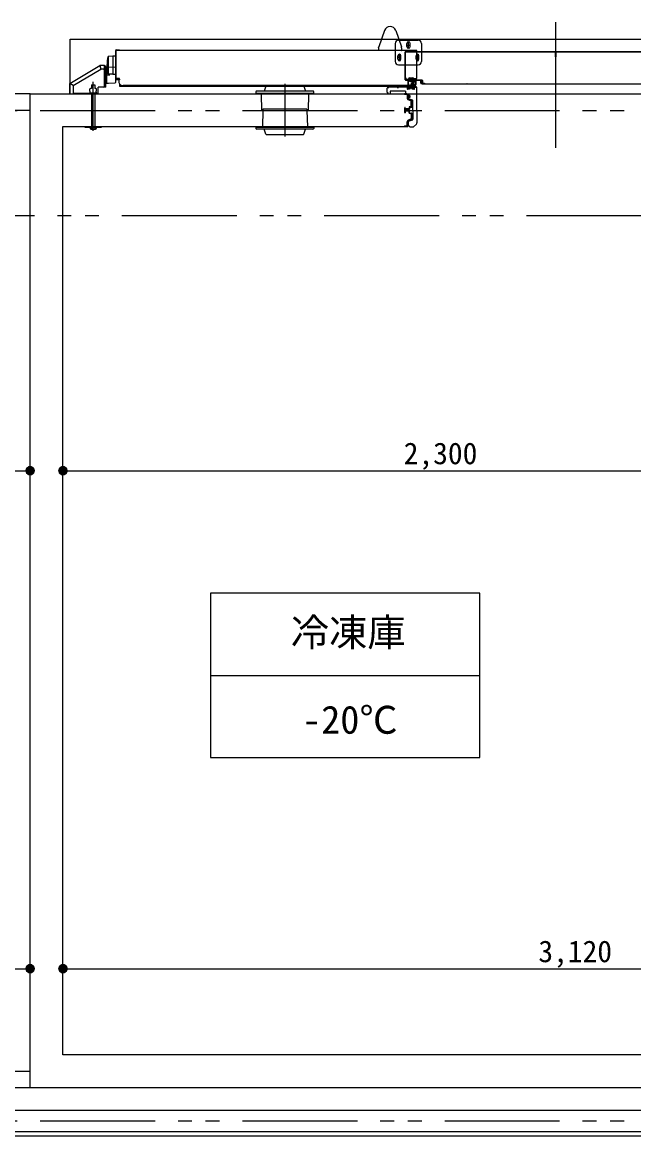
# Model space of a CAD drawing. Units: millimetres at full size. Extents: x -22551 to 92397, y -19340 to 14894.
# Drawn here: x -8686 to -6824, y -4031 to -642 of the extents above; entities that cross this region are included whole.
import ezdxf
from ezdxf.enums import TextEntityAlignment as Align

# ---------------------------------------------------------------- set-up
doc = ezdxf.new("R2010")
doc.units = ezdxf.units.MM
doc.header["$LTSCALE"] = 70
doc.linetypes.add('DOUBLE_CHAIN1', pattern=[8.8, 5, -1, 0.6, -0.6, 0.6, -1])
doc.layers.add('2-0_通芯', color=7, linetype='Continuous', lineweight=15)
doc.styles.add('ＭＳ ゴシック', font='')
doc.styles.get('ＭＳ ゴシック').set_extended_font_data('MS Gothic')

# ---------------------------------------------------------------- blocks, each defined once
blk = doc.blocks.new('グループ部品-125')
at = {"layer": '2-0_通芯'}
for p, q in [((-7062.39, -642.43), (-7062.39, -1024.28)), ((-7583.38, -667.22), (-7600.89, -717.68)), ((-7548.9, -667.22), (-7531.39, -717.68)), ((-8540.39, -693.8), (-6464.39, -693.8)), ((-8540.39, -859.7), (-8540.39, -693.8)), ((-7550.39, -706.7), (-7550.39, -761.7)), ((-7540.39, -696.7), (-7480.39, -696.7)), ((-7515.64, -716.45), (-7515.64, -706.95)), ((-7510.39, -721.7), (-7510.39, -701.7)), ((-7505.14, -716.45), (-7505.14, -706.95)), ((-7470.39, -706.7), (-7470.39, -761.7)), ((-8410.89, -745.2), (-8410.89, -801.2)), ((-8399.89, -745.2), (-8410.89, -745.2)), ((-8401.89, -824.65), (-8401.89, -728.2)), ((-8399.89, -726.2), (-8389.89, -726.2)), ((-7484.89, -728.2), (-8399.89, -728.2)), ((-8399.89, -813.2), (-8399.89, -728.2)), ((-8389.89, -728.2), (-8389.89, -726.2)), ((-7601.14, -719.73), (-7601.14, -727.2)), ((-7542.39, -755.2), (-7542.39, -744.2)), ((-7537.89, -759.7), (-7537.89, -739.7)), ((-7533.39, -755.2), (-7533.39, -744.2)), ((-7531.14, -719.73), (-7531.14, -727.2)), ((-7531.14, -719.76), (-7531.14, -721.2)), ((-6604.89, -732.7), (-7519.89, -732.7)), ((-7519.89, -817.7), (-7519.89, -732.7)), ((-7062.79, -733.1), (-7519.49, -733.1)), ((-7519.49, -817.3), (-7519.49, -733.1)), ((-7515.64, -711.7), (-7505.14, -711.7)), ((-7487.39, -755.2), (-7487.39, -744.2)), ((-7484.89, -813.2), (-7484.89, -728.2)), ((-7482.89, -759.7), (-7482.89, -739.7)), ((-7478.39, -755.2), (-7478.39, -744.2)), ((-7062.79, -747.7), (-7062.79, -733.1)), ((-7061.99, -733.1), (-7061.99, -747.7)), ((-6605.29, -733.1), (-7061.99, -733.1)), ((-8541.39, -828.41), (-8449.65, -774.2)), ((-8449.65, -774.2), (-8446.79, -784.7)), ((-8434.89, -774.7), (-8435.89, -774.7)), ((-8432.12, -777.7), (-8435.89, -777.7)), ((-8434.89, -839.7), (-8434.89, -777.7)), ((-8431.89, -777.7), (-8423.89, -777.7)), ((-8431.89, -839.7), (-8431.89, -777.7)), ((-8428.89, -827.7), (-8428.89, -777.7)), ((-8410.89, -745.7), (-8424.68, -746.2)), ((-8424.68, -746.2), (-8424.68, -800.2)), ((-8423.89, -777.7), (-8403.78, -778.75)), ((-7533.39, -749.7), (-7542.39, -749.7)), ((-7540.39, -771.7), (-7480.39, -771.7)), ((-7487.39, -749.7), (-7478.39, -749.7)), ((-7061.99, -747.7), (-7062.79, -747.7)), ((-8530.89, -834.41), (-8446.79, -784.7)), ((-8438.89, -784.7), (-8446.79, -784.7)), ((-8437.81, -802.7), (-8419.45, -802.7)), ((-8410.89, -800.7), (-8424.68, -800.2)), ((-8399.89, -801.2), (-8410.89, -801.2)), ((-7519.49, -811.7), (-7518.49, -811.7)), ((-7518.49, -811.7), (-7518.49, -814.7)), ((-7507.09, -811.2), (-7496.89, -811.2)), ((-8541.39, -859.7), (-8541.39, -828.41)), ((-8530.89, -834.41), (-8541.39, -828.41)), ((-8530.89, -834.41), (-8530.89, -859.7)), ((-8475.39, -844.2), (-8478.64, -844.2)), ((-8475.39, -832.7), (-8475.39, -844.2)), ((-8475.39, -832.7), (-8465.39, -832.7)), ((-8470.39, -972.95), (-8470.39, -823.5)), ((-8465.39, -832.7), (-8465.39, -844.2)), ((-8462.14, -844.2), (-8465.39, -844.2)), ((-8454.89, -859.7), (-8454.89, -839.7)), ((-8431.89, -839.7), (-8454.89, -839.7)), ((-8390.03, -813.2), (-8399.89, -813.2)), ((-8389.89, -815.2), (-8399.89, -815.2)), ((-8389.89, -817.2), (-8399.89, -817.2)), ((-8398.99, -814.2), (-8390.74, -814.2)), ((-8392.49, -821.3), (-8392.49, -822.2)), ((-8390.31, -829.4), (-8390.06, -833.4)), ((-8390.06, -833.4), (-8390.06, -836.95)), ((-8389.89, -815.2), (-8389.89, -817.2)), ((-8389.81, -837.2), (-7494.97, -837.2)), ((-8389.56, -833.4), (-8389.39, -830.63)), ((-8389.56, -836.95), (-8389.56, -833.4)), ((-7505.29, -835.2), (-8379.49, -835.2)), ((-7944.26, -836.85), (-7949.67, -851.7)), ((-7831.42, -835.2), (-7941.91, -835.2)), ((-7886.67, -829.38), (-7886.67, -990.02)), ((-7829.07, -836.85), (-7823.67, -851.7)), ((-7574.89, -855.7), (-7574.89, -842.7)), ((-7572.89, -840.7), (-7570.59, -840.7)), ((-7570.39, -840.5), (-7570.39, -839.9)), ((-7544.59, -839.7), (-7570.19, -839.7)), ((-7544.39, -839.9), (-7544.39, -840.5)), ((-7544.19, -840.7), (-7540.59, -840.7)), ((-7540.39, -840.5), (-7540.39, -839.9)), ((-7513.74, -839.7), (-7540.19, -839.7)), ((-7510.03, -817.7), (-7519.89, -817.7)), ((-7510.37, -817.3), (-7519.49, -817.3)), ((-7518.99, -818.7), (-7510.74, -818.7)), ((-7507.29, -819.7), (-7518.99, -819.7)), ((-7510.74, -817.2), (-7517.99, -817.2)), ((-7517.89, -817.3), (-7517.89, -817.2)), ((-7517.49, -815.7), (-7511.09, -815.7)), ((-7513.94, -844.22), (-7513.94, -844.7)), ((-7513.39, -843.57), (-7513.39, -843.43)), ((-7513.2, -844.93), (-7513.39, -843.47)), ((-7513.18, -843.09), (-7513.3, -843.22)), ((-7513.24, -842.7), (-7513.24, -840.2)), ((-7513.09, -842.88), (-7513.09, -840.3)), ((-7508.09, -839.8), (-7512.59, -839.8)), ((-7512.49, -825.8), (-7512.49, -826.7)), ((-7512.44, -846.2), (-7511.69, -846.2)), ((-7512.21, -845.8), (-7512.09, -845.8)), ((-7512.09, -841.7), (-7509.04, -841.7)), ((-7512.09, -845.79), (-7512.09, -841.7)), ((-7511.89, -817.7), (-7511.89, -817.3)), ((-7511.51, -827.04), (-7511.5, -825.72)), ((-7511.19, -845.7), (-7511.19, -842.2)), ((-7508.39, -819.69), (-7510.96, -819.2)), ((-7510.62, -820.89), (-7501.49, -823.5)), ((-7510.31, -833.9), (-7510.06, -837.9)), ((-7510.29, -817.7), (-7510.29, -817.35)), ((-7510.09, -814.7), (-7510.09, -814.2)), ((-7510.06, -837.9), (-7510.06, -839.7)), ((-7509.56, -837.9), (-7509.39, -835.13)), ((-7509.56, -839.7), (-7509.56, -837.9)), ((-7509.39, -842.2), (-7509.39, -843.7)), ((-7509.04, -842.1), (-7509.04, -841.7)), ((-7507.04, -842.4), (-7508.74, -842.4)), ((-7508.07, -819.34), (-7508.39, -819.69)), ((-7508.09, -814.7), (-7508.09, -818.5)), ((-7508.09, -818.5), (-7507.29, -818.5)), ((-7507.89, -840), (-7508.09, -839.8)), ((-7508, -819.81), (-7508.07, -819.34)), ((-7505.93, -820.2), (-7508, -819.81)), ((-7507.89, -840), (-7507.69, -839.8)), ((-7506.14, -845.2), (-7507.89, -845.2)), ((-7503.09, -839.8), (-7507.69, -839.8)), ((-7507.29, -818.5), (-7507.29, -819.7)), ((-7506.74, -841.7), (-7499.04, -841.7)), ((-7506.74, -842.1), (-7506.74, -841.7)), ((-7506.39, -843.4), (-7506.39, -842.2)), ((-7505.61, -819.86), (-7505.93, -820.2)), ((-7505.54, -820.32), (-7505.61, -819.86)), ((-7502.49, -820.9), (-7505.54, -820.32)), ((-7505.09, -819.7), (-7505.09, -814.7)), ((-7502.49, -819.7), (-7505.09, -819.7)), ((-7497.44, -813.25), (-7503.09, -817.8)), ((-7503.09, -815.2), (-7503.09, -818.5)), ((-7503.09, -818.5), (-7501.74, -818.5)), ((-7502.89, -840), (-7503.09, -839.8)), ((-7502.89, -840), (-7502.69, -839.8)), ((-7502.69, -839.8), (-7498.09, -839.8)), ((-7501.84, -818.5), (-7502.49, -820.9)), ((-7501.74, -818.5), (-7501.74, -818.95)), ((-7499.88, -823.5), (-7501.49, -823.5)), ((-7497.89, -813.2), (-7501.09, -813.2)), ((-7497.99, -829.15), (-7500.99, -829.15)), ((-7500.99, -829.65), (-7497.73, -829.65)), ((-7500.84, -817.66), (-7499.8, -816.82)), ((-7500.84, -821), (-7500.84, -817.66)), ((-7498.64, -821.5), (-7500.34, -821.5)), ((-7500.01, -832.85), (-7499.25, -832.34)), ((-7499.88, -823.5), (-7496.86, -826.07)), ((-7496.71, -835.4), (-7499.83, -838.72)), ((-7498.97, -832.75), (-7499.73, -833.26)), ((-7499.64, -845.2), (-7497.89, -845.2)), ((-7499.39, -843.4), (-7499.39, -842.2)), ((-7499.18, -816.82), (-7498.14, -817.66)), ((-7499.14, -838.72), (-7496.35, -835.74)), ((-7499.1, -823.5), (-7497.49, -823.5)), ((-7496.53, -825.69), (-7499.1, -823.5)), ((-7499.09, -815.22), (-7496.9, -813.46)), ((-7495.89, -817.8), (-7499.09, -815.22)), ((-7499.04, -842.1), (-7499.04, -841.7)), ((-7498.74, -842.4), (-7497.04, -842.4)), ((-7498.14, -817.66), (-7498.14, -821)), ((-7497.89, -840), (-7498.09, -839.8)), ((-7497.89, -840), (-7497.69, -839.8)), ((-7497.69, -839.8), (-7493.19, -839.8)), ((-7497.49, -823.5), (-7488.36, -820.89)), ((-7497.24, -818.5), (-7495.89, -818.5)), ((-7497.24, -818.95), (-7497.24, -818.5)), ((-7496.49, -820.9), (-7497.14, -818.5)), ((-7493.69, -841.7), (-7496.74, -841.7)), ((-7496.74, -842.1), (-7496.74, -841.7)), ((-7474.99, -819.7), (-7496.49, -819.7)), ((-7493.43, -820.32), (-7496.49, -820.9)), ((-7496.39, -842.2), (-7496.39, -843.7)), ((-7495.89, -818.5), (-7495.89, -815.2)), ((-7495.22, -833.4), (-7495.39, -830.63)), ((-7495.22, -836.95), (-7495.22, -833.4)), ((-7494.75, -813.2), (-7484.89, -813.2)), ((-7494.47, -829.4), (-7494.72, -833.4)), ((-7494.72, -833.4), (-7494.72, -836.95)), ((-7494.59, -845.7), (-7494.59, -842.2)), ((-7493.34, -846.2), (-7494.09, -846.2)), ((-7485.79, -814.2), (-7494.04, -814.2)), ((-7493.89, -814.2), (-7493.89, -816.7)), ((-7493.69, -845.8), (-7493.69, -841.7)), ((-7493.53, -845.8), (-7493.69, -845.8)), ((-7493.59, -815.2), (-7485.79, -815.2)), ((-7493.37, -819.86), (-7493.43, -820.32)), ((-7493.05, -820.2), (-7493.37, -819.86)), ((-7490.97, -819.81), (-7493.05, -820.2)), ((-7492.89, -817.7), (-7469.49, -817.7)), ((-7492.69, -842.88), (-7492.69, -840.3)), ((-7492.6, -843.09), (-7492.48, -843.22)), ((-7492.58, -844.93), (-7492.39, -843.47)), ((-7492.54, -842.7), (-7492.54, -840.2)), ((-7492.39, -843.57), (-7492.39, -843.43)), ((-7492.04, -839.7), (-7486.39, -839.7)), ((-7491.84, -844.7), (-7491.84, -844.22)), ((-7490.91, -819.34), (-7490.97, -819.81)), ((-7490.59, -819.69), (-7490.91, -819.34)), ((-7488.02, -819.2), (-7490.59, -819.69)), ((-7489.59, -835.13), (-7489.42, -837.9)), ((-7489.42, -837.9), (-7489.42, -839.7)), ((-7488.92, -837.9), (-7488.67, -833.9)), ((-7488.92, -839.7), (-7488.92, -837.9)), ((-7487.48, -825.72), (-7487.47, -827.04)), ((-7486.49, -826.7), (-7486.49, -825.8)), ((-7484.89, -909.47), (-7484.89, -841.2)), ((-7472.99, -827.7), (-7472.99, -821.7)), ((-7470.99, -828.7), (-7471.99, -828.7)), ((-7470.99, -820.45), (-7470.99, -828.7)), ((-7469.89, -821.7), (-7469.49, -821.7)), ((-7469.89, -821.7), (-7469.89, -829.7)), ((-7469.89, -829.7), (-6654.89, -829.7)), ((-7469.49, -820.45), (-7469.49, -829.3)), ((-7469.49, -829.3), (-6655.29, -829.3)), ((-7469.39, -829.3), (-7468.94, -828.85)), ((-7467.99, -819.2), (-7467.99, -827.2)), ((-7461.49, -829.2), (-7467.99, -829.2)), ((-7466.99, -828.2), (-7461.49, -828.2)), ((-7461.49, -828.2), (-7461.49, -829.2)), ((-7331.97, -829.3), (-7332.37, -829.7)), ((-8662.39, -3884.7), (-8662.39, -859.7)), ((-8602.39, -859.7), (-6464.39, -859.7)), ((-8457.89, -858.7), (-8530.89, -858.7)), ((-8480.89, -854.7), (-8479.59, -854.7)), ((-8480.89, -854.7), (-8480.89, -856.7)), ((-8480.89, -856.7), (-8459.89, -856.7)), ((-8479.59, -852.2), (-8480.2, -852.2)), ((-8479.59, -854.7), (-8479.59, -852.2)), ((-8475.39, -859.7), (-8475.39, -959.7)), ((-8465.39, -859.7), (-8465.39, -959.7)), ((-8460.57, -852.2), (-8461.19, -852.2)), ((-8461.19, -854.7), (-8461.19, -852.2)), ((-8461.19, -854.7), (-8459.89, -854.7)), ((-8459.89, -856.7), (-8459.89, -854.7)), ((-7974.67, -854.2), (-7974.67, -859.7)), ((-7974.67, -857.7), (-7798.67, -857.7)), ((-7801.17, -851.7), (-7972.17, -851.7)), ((-7958.6, -859.7), (-7957.42, -912.37)), ((-7814.73, -859.7), (-7815.92, -912.37)), ((-7798.67, -859.7), (-7798.67, -854.2)), ((-7514.89, -860.4), (-7522.39, -860.4)), ((-7521.39, -861.4), (-7515.89, -861.4)), ((-7519.39, -851.7), (-7519.39, -858.7)), ((-7514.39, -862.9), (-7514.39, -873.96)), ((-7512.39, -862.9), (-7512.39, -871.9)), ((-7512.29, -867.7), (-7512.29, -860.1)), ((-7511.89, -867.7), (-7512.29, -867.7)), ((-7511.89, -859.7), (-7511.89, -867.7)), ((-7511.89, -872.4), (-7511.39, -872.4)), ((-7503.58, -881.67), (-7511.25, -878.6)), ((-7510.39, -862.4), (-7510.89, -862.9)), ((-7510.89, -871.9), (-7510.89, -862.9)), ((-7510.39, -862.4), (-7509.89, -862.4)), ((-7509.89, -859.7), (-7509.89, -875.85)), ((-7509.89, -865.7), (-7507.39, -865.7)), ((-7509.89, -870.7), (-7507.39, -870.7)), ((-7498.24, -879.74), (-7509.89, -875.7)), ((-7501.15, -880.7), (-7508.63, -877.71)), ((-9786.79, -909.7), (-8662.39, -909.7)), ((-7815.92, -912.37), (-7957.42, -912.37)), ((-7953.76, -912.37), (-7955.08, -959.7)), ((-7953.67, -907.03), (-7953.76, -912.37)), ((-7819.67, -907.03), (-7953.67, -907.03)), ((-7819.67, -907.03), (-7819.57, -912.37)), ((-7819.57, -912.37), (-7818.25, -959.7)), ((-7521.39, -916.95), (-7521.39, -902.45)), ((-7520.39, -901.45), (-7519.89, -901.45)), ((-7519.89, -904.95), (-7519.89, -901.45)), ((-7519.89, -914.45), (-7519.89, -917.95)), ((-7510.69, -905.95), (-7518.89, -905.95)), ((-7510.69, -913.45), (-7518.89, -913.45)), ((-7508.39, -907.95), (-7517.14, -907.95)), ((-7508.39, -911.45), (-7517.14, -911.45)), ((-7510.69, -905.95), (-7508.69, -903.95)), ((-7510.69, -913.45), (-7508.69, -915.45)), ((-7508.69, -901.39), (-7508.69, -903.95)), ((-7508.39, -907.95), (-7506.89, -906.45)), ((-7508.39, -911.45), (-7506.89, -912.95)), ((-7506.89, -902.13), (-7506.89, -906.45)), ((-7506.89, -917.27), (-7506.89, -912.95)), ((-7503.55, -899.16), (-7506.83, -899.39)), ((-7505.96, -901.14), (-7500.82, -900.77)), ((-7501.69, -897.16), (-7501.69, -884.45)), ((-7499.89, -899.77), (-7499.89, -882.56)), ((-7496.89, -909.47), (-7496.89, -881.63)), ((-7496.49, -909.7), (-7496.89, -909.47)), ((-7496.49, -909.7), (-7496.89, -909.93)), ((-7496.89, -909.93), (-7496.89, -937.78)), ((-7485.29, -909.7), (-7484.89, -909.47)), ((-7485.29, -909.7), (-7484.89, -909.93)), ((-7484.89, -909.93), (-7484.89, -948.63)), ((-7520.39, -917.95), (-7519.89, -917.95)), ((-7514.39, -956.5), (-7514.39, -945.45)), ((-7512.39, -956.5), (-7512.39, -947.5)), ((-7511.89, -947), (-7511.39, -947)), ((-7503.58, -937.74), (-7511.25, -940.81)), ((-7510.89, -947.5), (-7510.89, -956.5)), ((-7509.89, -943.7), (-7498.24, -939.67)), ((-7509.89, -957), (-7509.89, -943.56)), ((-7508.69, -918.02), (-7508.69, -915.45)), ((-7501.15, -938.71), (-7508.63, -941.7)), ((-7503.55, -920.25), (-7506.83, -920.01)), ((-7505.96, -918.27), (-7500.82, -918.64)), ((-7501.69, -922.24), (-7501.69, -934.95)), ((-7499.89, -919.63), (-7499.89, -936.85)), ((-8562.39, -959.7), (-7511.89, -959.7)), ((-8495.39, -959.7), (-8445.39, -959.7)), ((-8495.39, -961.7), (-8495.39, -959.7)), ((-8495.39, -961.7), (-8445.39, -961.7)), ((-8479.63, -961.7), (-8479.63, -966.05)), ((-8476.08, -968.1), (-8479.63, -966.05)), ((-8475.01, -961.7), (-8475.01, -966.05)), ((-8465.77, -961.7), (-8465.77, -966.05)), ((-8461.15, -961.7), (-8461.15, -966.05)), ((-8445.39, -961.7), (-8445.39, -959.7)), ((-7974.67, -959.7), (-7798.67, -959.7)), ((-7974.67, -959.7), (-7974.67, -965.2)), ((-7974.67, -961.7), (-7798.67, -961.7)), ((-7801.17, -967.7), (-7972.17, -967.7)), ((-7944.26, -982.56), (-7949.67, -967.7)), ((-7829.07, -982.56), (-7823.67, -967.7)), ((-7798.67, -959.7), (-7798.67, -965.2)), ((-7514.89, -959), (-7522.39, -959)), ((-7521.39, -958), (-7515.89, -958)), ((-7511.89, -951.7), (-7512.29, -951.7)), ((-7512.29, -951.7), (-7512.29, -959.3)), ((-7511.89, -959.7), (-7511.89, -951.7)), ((-7510.39, -957), (-7510.89, -956.5)), ((-7510.39, -957), (-7509.89, -957)), ((-7505.89, -960.7), (-7495.3, -960.7)), ((-7486.35, -952.17), (-7494.6, -960.41)), ((-7941.91, -984.2), (-7831.42, -984.2)), ((-8662.39, -2007.08), (-8662.39, -1833.19)), ((-8562.39, -2007.08), (-8562.39, -1833.19)), ((-11813.39, -2007.08), (-8662.39, -2007.08)), ((-8562.39, -2007.08), (-5442.39, -2007.08)), ((-8113.57, -2629.99), (-7293.04, -2629.99)), ((-11813.39, -3522.4), (-8662.39, -3522.4)), ((-8562.39, -3522.4), (-5442.39, -3522.4)), ((-12225.89, -3953.2), (-3818.39, -3953.2)), ((-12303.39, -4030.7), (-3168.39, -4030.7)), ((-12290.89, -4018.2), (-3168.39, -4018.2))]:
    blk.add_line(p, q, dxfattribs=at)
at = {"layer": '2-0_通芯', "linetype": 'DOUBLE_CHAIN1'}
for p, q in [((-12944.02, -910.7), (-4791.66, -910.7)), ((-22551.09, -1230.7), (23861.61, -1230.7)), ((-12944.02, -3985.7), (17404.63, -3985.7))]:
    blk.add_line(p, q, dxfattribs=at)
at = {"layer": '2-0_通芯'}
for points in [[(-7601.14, -720.09), (-7601.14, -719.81), (-7601.12, -719.43), (-7601.09, -719), (-7601.05, -718.62), (-7600.99, -718.17), (-7600.89, -717.68)], [(-7531.14, -720.09), (-7531.14, -719.81), (-7531.16, -719.43), (-7531.19, -719), (-7531.23, -718.62), (-7531.29, -718.17), (-7531.39, -717.68)], [(-8435.89, -836.7), (-8435.89, -774.2), (-8449.65, -774.2)], [(-8480.2, -852.2), (-8480.2, -845.1), (-8478.64, -844.2)], [(-8460.57, -852.2), (-8460.57, -845.1), (-8462.14, -844.2)], [(-8431.89, -827.7), (-8423.89, -827.7), (-8403.78, -826.65)], [(-8662.39, -859.7), (-6162.39, -859.7), (-6162.39, -1684.7), (-5342.39, -1684.7), (-5342.39, -3884.7), (-11863.39, -3884.7)], [(-8662.39, -859.7), (-11312.39, -859.7), (-11312.39, -1684.7)], [(-7519.39, -851.7), (-7566.39, -851.7), (-7566.39, -858.7)], [(-6612.89, -959.7), (-6262.39, -959.7), (-6262.39, -1784.7), (-5442.39, -1784.7), (-5442.39, -3784.7), (-8562.39, -3784.7), (-8562.39, -959.7)], [(-8479.63, -966.05), (-8479.34, -966.2), (-8478.94, -966.4), (-8478.61, -966.53), (-8478.29, -966.63), (-8477.97, -966.7), (-8477.64, -966.75), (-8477.32, -966.77), (-8476.99, -966.75), (-8476.66, -966.7), (-8476.35, -966.63), (-8476.03, -966.53), (-8475.69, -966.4), (-8475.29, -966.2), (-8475.01, -966.05)], [(-8476.08, -968.1), (-8464.7, -968.1), (-8461.15, -966.05)], [(-8475.01, -966.05), (-8474.44, -966.2), (-8473.64, -966.4), (-8472.96, -966.53), (-8472.33, -966.63), (-8471.69, -966.7), (-8471.04, -966.75), (-8470.39, -966.77), (-8469.74, -966.75), (-8469.09, -966.7), (-8468.45, -966.63), (-8467.81, -966.53), (-8467.14, -966.4), (-8466.34, -966.2), (-8465.77, -966.05)], [(-8465.77, -966.05), (-8465.49, -966.2), (-8465.09, -966.4), (-8464.75, -966.53), (-8464.43, -966.63), (-8464.11, -966.7), (-8463.78, -966.75), (-8463.46, -966.77), (-8463.14, -966.75), (-8462.81, -966.7), (-8462.49, -966.63), (-8462.17, -966.53), (-8461.83, -966.4), (-8461.44, -966.2), (-8461.15, -966.05)], [(-11813.39, -1734.7), (-11813.39, -3834.7), (-8662.39, -3834.7)]]:
    blk.add_lwpolyline(points, dxfattribs=at)
blk.add_lwpolyline([(-7293.04, -2879.99), (-7293.04, -2379.99), (-8113.57, -2379.99), (-8113.57, -2879.99)], close=True, dxfattribs=at)
for centre, radius, start, end in [((-7566.14, -673.2), 18.25, 19.20443, 160.79409), ((-7540.39, -706.7), 10, 90, 180), ((-7510.39, -706.95), 5.25, 0, 180), ((-7480.39, -706.7), 10, 0, 90), ((-8399.89, -728.2), 2, 90, 180), ((-7600.14, -727.2), 1, 180, 270), ((-7537.89, -744.2), 4.5, 0, 180), ((-7532.14, -727.2), 1, 270, 0), ((-7510.39, -716.45), 5.25, 180, 0), ((-7482.89, -744.2), 4.5, 0, 180), ((-8434.89, -777.7), 3, 0, 90), ((-8328.39, -773.2), 100, 164.33573, 195.66427), ((-8403.89, -780.75), 2, 0, 87), ((-7540.39, -761.7), 10, 180, 270), ((-7537.89, -755.2), 4.5, 180, 0), ((-7482.89, -755.2), 4.5, 180, 0), ((-7480.39, -761.7), 10, 270, 0), ((-8438.89, -781.7), 3, 270, 0), ((-7507.09, -814.2), 3, 90, 180), ((-7496.89, -814.2), 3, 0, 90), ((-8438.89, -836.7), 3, 270, 0), ((-8403.89, -824.65), 2, 273, 0), ((-8399.89, -815.2), 2, 180, 270), ((-8398.99, -814.7), 0.5, 90, 270), ((-8377.49, -821.3), 15, 156.00439, 180), ((-8379.49, -822.2), 13, 180, 213.64165), ((-8390.74, -813.45), 0.75, 270, 19.47122), ((-8389.81, -836.95), 0.25, 180, 270), ((-8389.81, -836.95), 0.25, 270, 0), ((-8379.49, -822.2), 13, 220.40494, 270), ((-7941.91, -837.7), 2.5, 90, 160.01689), ((-7831.42, -837.7), 2.5, 19.98311, 90), ((-7572.89, -842.7), 2, 90, 180), ((-7570.59, -840.5), 0.2, 270, 0), ((-7570.19, -839.9), 0.2, 90, 180), ((-7544.59, -839.9), 0.2, 0, 90), ((-7544.19, -840.5), 0.2, 180, 270), ((-7540.59, -840.5), 0.2, 270, 0), ((-7540.19, -839.9), 0.2, 90, 180), ((-7517.99, -815.7), 1.5, 180, 270), ((-7518.99, -819.2), 0.5, 90, 270), ((-7517.49, -814.7), 1, 180, 270), ((-7512.94, -844.22), 1, 130.5416, 180), ((-7512.44, -844.7), 1.5, 180, 270), ((-7513.74, -840.2), 0.5, 0, 90), ((-7514.24, -842.7), 1, 310.5416, 0), ((-7513.09, -843.43), 0.3, 135, 187.25449), ((-7512.21, -844.8), 1, 187.25449, 270), ((-7513.39, -842.88), 0.3, 315, 0), ((-7512.59, -840.3), 0.5, 90, 180), ((-7497.49, -825.8), 15, 153.89612, 180), ((-7499.49, -826.7), 13, 180, 213.64165), ((-7511.69, -845.7), 0.5, 270, 0), ((-7499.49, -826.7), 12.03, 179.67175, 268.38866), ((-7497.49, -825.8), 14.01, 159.50431, 179.67175), ((-7510.69, -842.2), 0.5, 90, 180), ((-7511.09, -814.7), 1, 270, 0), ((-7510.74, -817.95), 0.75, 270, 90), ((-7509.89, -842.2), 0.5, 0, 90), ((-7499.49, -826.7), 13, 220.40494, 319.59506), ((-7507.89, -843.7), 1.5, 180, 270), ((-7508.74, -842.1), 0.3, 180, 270), ((-7506.59, -814.7), 1.5, 0, 180), ((-7507.04, -842.1), 0.3, 270, 0), ((-7505.89, -842.2), 0.5, 90, 180), ((-7506.09, -843.4), 0.3, 180, 267.2706), ((-7506.14, -844.45), 0.75, 270, 87.2706), ((-7505.29, -822.2), 13, 270, 319.59506), ((-7500.99, -831.4), 2.25, 90, 304.06959), ((-7501.09, -815.2), 2, 90, 180), ((-7500.99, -831.4), 1.75, 90, 304.06959), ((-7502.49, -818.95), 0.75, 270, 0), ((-7500.34, -821), 0.5, 180, 270), ((-7499.64, -844.45), 0.75, 92.7294, 270), ((-7499.89, -842.2), 0.5, 0, 90), ((-7499.49, -817.21), 0.5, 51.14663, 128.85337), ((-7499.69, -843.4), 0.3, 272.7294, 0), ((-7497.99, -834.2), 2.25, 316.86048, 124.06959), ((-7499.49, -826.7), 12.03, 271.65498, 358.39078), ((-7498.74, -842.1), 0.3, 180, 270), ((-7497.99, -834.2), 1.75, 316.86048, 124.06959), ((-7498.64, -821), 0.5, 270, 0), ((-7497.99, -827.4), 2.25, 270, 49.63405), ((-7497.99, -827.4), 1.75, 270, 49.63405), ((-7497.89, -815.2), 2, 0, 90), ((-7497.89, -843.7), 1.5, 270, 0), ((-7496.49, -818.95), 0.75, 180, 270), ((-7497.04, -842.1), 0.3, 270, 0), ((-7495.89, -842.2), 0.5, 90, 180), ((-7495.09, -842.2), 0.5, 0, 90), ((-7494.97, -836.95), 0.25, 270, 0), ((-7494.04, -813.45), 0.75, 160.52878, 270), ((-7494.09, -845.7), 0.5, 180, 270), ((-7505.29, -822.2), 13, 326.35835, 0), ((-7492.89, -816.7), 1, 180, 270), ((-7507.29, -821.3), 15, 0, 23.99561), ((-7493.57, -844.8), 1, 270, 352.74551), ((-7493.34, -844.7), 1.5, 270, 0), ((-7493.19, -840.3), 0.5, 0, 90), ((-7492.39, -842.88), 0.3, 180, 225), ((-7492.04, -840.2), 0.5, 90, 180), ((-7491.54, -842.7), 1, 180, 229.4584), ((-7492.69, -843.43), 0.3, 352.74551, 45), ((-7492.84, -844.22), 1, 0, 49.4584), ((-7499.49, -826.7), 13, 326.35835, 0), ((-7501.49, -825.8), 14.01, 0.32825, 20.49569), ((-7501.49, -825.8), 15, 0, 26.10388), ((-7486.39, -841.2), 1.5, 0, 90), ((-7485.79, -814.7), 0.5, 270, 90), ((-7474.99, -821.7), 2, 0, 90), ((-7471.99, -827.7), 1, 180, 270), ((-7470.24, -820.45), 0.75, 0, 180), ((-7469.49, -819.2), 1.5, 0, 90), ((-7467.99, -827.7), 1.5, 180, 270), ((-7466.99, -827.2), 1, 180, 270), ((-8457.89, -855.7), 3, 270, 0), ((-7972.17, -854.2), 2.5, 90, 180), ((-7801.17, -854.2), 2.5, 0, 90), ((-7573.89, -855.7), 1, 180, 270), ((-7573.89, -858.7), 2, 0, 90), ((-7570.89, -858.7), 1, 180, 270), ((-7567.39, -858.7), 1, 270, 0), ((-7521.39, -860.4), 1, 180, 270), ((-7518.39, -858.7), 1, 180, 270), ((-7515.89, -862.9), 1.5, 0, 90), ((-7514.89, -862.9), 2.5, 0, 90), ((-7509.39, -873.96), 5, 180, 248.19859), ((-7511.89, -871.9), 0.5, 180, 270), ((-7511.39, -871.9), 0.5, 270, 0), ((-7507.89, -875.85), 2, 180, 248.19859), ((-7507.39, -868.2), 2.5, 270, 90), ((-7501.89, -882.56), 2, 0, 68.19859), ((-7498.89, -881.63), 2, 0, 70.90651), ((-7520.39, -902.45), 1, 90, 180), ((-7518.89, -904.95), 1, 180, 270), ((-7518.89, -914.45), 1, 90, 180), ((-7517.14, -909.7), 1.75, 90, 270), ((-7506.69, -901.39), 2, 94.08562, 180), ((-7505.89, -902.13), 1, 94.08562, 180), ((-7504.69, -884.45), 3, 0, 68.19859), ((-7503.69, -897.16), 2, 274.08562, 0), ((-7500.89, -899.77), 1, 274.08562, 0), ((-7520.39, -916.95), 1, 180, 270), ((-7509.39, -945.45), 5, 111.80141, 180), ((-7511.89, -947.5), 0.5, 90, 180), ((-7511.39, -947.5), 0.5, 0, 90), ((-7507.89, -943.56), 2, 111.80141, 180), ((-7506.69, -918.02), 2, 180, 265.91438), ((-7505.89, -917.27), 1, 180, 265.91438), ((-7504.69, -934.95), 3, 291.80141, 0), ((-7503.69, -922.24), 2, 0, 85.91438), ((-7501.89, -936.85), 2, 291.80141, 0), ((-7500.89, -919.63), 1, 0, 85.91438), ((-7498.89, -937.78), 2, 289.09349, 0), ((-7489.89, -948.63), 5, 315, 0), ((-7972.17, -965.2), 2.5, 180, 270), ((-7941.91, -981.7), 2.5, 199.98311, 270), ((-7831.42, -981.7), 2.5, 270, 340.01689), ((-7801.17, -965.2), 2.5, 270, 0), ((-7521.39, -959), 1, 90, 180), ((-7515.89, -956.5), 1.5, 270, 0), ((-7514.89, -956.5), 2.5, 270, 0), ((-7508.89, -956.7), 1, 180, 270), ((-7508.89, -959.7), 2, 0, 90), ((-7505.89, -959.7), 1, 180, 270), ((-7495.3, -959.7), 1, 270, 315)]:
    blk.add_arc(centre, radius, start, end, dxfattribs=at)
at = {"layer": '2-0_通芯', "color": 4}
for points in [[(-8647.39, -2007.08), (-8674.52, -1998.26), (-8677.39, -2007.08)], [(-8647.39, -2007.08), (-8667.02, -1992.81), (-8674.52, -1998.26)], [(-8647.39, -2007.08), (-8657.75, -1992.81), (-8667.02, -1992.81)], [(-8650.25, -1998.26), (-8657.75, -1992.81), (-8647.39, -2007.08)], [(-8547.39, -2007.08), (-8574.52, -1998.26), (-8577.39, -2007.08)], [(-8547.39, -2007.08), (-8567.02, -1992.81), (-8574.52, -1998.26)], [(-8547.39, -2007.08), (-8557.75, -1992.81), (-8567.02, -1992.81)], [(-8550.25, -1998.26), (-8557.75, -1992.81), (-8547.39, -2007.08)], [(-8677.39, -2007.08), (-8657.75, -2021.35), (-8647.39, -2007.08)], [(-8657.75, -2021.35), (-8677.39, -2007.08), (-8667.02, -2021.35)], [(-8667.02, -2021.35), (-8677.39, -2007.08), (-8674.52, -2015.9)], [(-8647.39, -2007.08), (-8657.75, -2021.35), (-8650.25, -2015.9)], [(-8567.02, -2021.35), (-8547.39, -2007.08), (-8577.39, -2007.08)], [(-8567.02, -2021.35), (-8577.39, -2007.08), (-8574.52, -2015.9)], [(-8547.39, -2007.08), (-8567.02, -2021.35), (-8557.75, -2021.35)], [(-8547.39, -2007.08), (-8557.75, -2021.35), (-8550.25, -2015.9)], [(-8674.52, -3513.59), (-8677.39, -3522.4), (-8650.25, -3513.59)], [(-8647.39, -3522.4), (-8650.25, -3513.59), (-8677.39, -3522.4)], [(-8647.39, -3522.4), (-8677.39, -3522.4), (-8650.25, -3531.22)], [(-8677.39, -3522.4), (-8674.52, -3531.22), (-8650.25, -3531.22)], [(-8667.02, -3508.14), (-8674.52, -3513.59), (-8650.25, -3513.59)], [(-8657.75, -3508.14), (-8667.02, -3508.14), (-8650.25, -3513.59)], [(-8547.39, -3522.4), (-8574.52, -3513.59), (-8577.39, -3522.4)], [(-8547.39, -3522.4), (-8577.39, -3522.4), (-8550.25, -3531.22)], [(-8574.52, -3531.22), (-8550.25, -3531.22), (-8577.39, -3522.4)], [(-8567.02, -3508.14), (-8574.52, -3513.59), (-8550.25, -3513.59)], [(-8550.25, -3513.59), (-8574.52, -3513.59), (-8547.39, -3522.4)], [(-8557.75, -3508.14), (-8567.02, -3508.14), (-8550.25, -3513.59)], [(-8657.75, -3536.67), (-8650.25, -3531.22), (-8674.52, -3531.22)], [(-8657.75, -3536.67), (-8674.52, -3531.22), (-8667.02, -3536.67)], [(-8567.02, -3536.67), (-8550.25, -3531.22), (-8574.52, -3531.22)], [(-8550.25, -3531.22), (-8567.02, -3536.67), (-8557.75, -3536.67)]]:
    blk.add_solid(points, dxfattribs=at)
at = {"layer": '2-0_通芯', "style": 'ＭＳ ゴシック'}
for s, height, p in [('2,300', 65.98, (-7524.89, -2007.08)), ('冷凍庫', 85.45, (-7868.69, -2567.22)), ('-20℃', 85.45, (-7834.17, -2833.08)), ('3,120', 65.98, (-7114.89, -3522.4))]:
    blk.add_text(s, height=height, dxfattribs=at).set_placement(p, align=Align.BOTTOM_LEFT)

msp = doc.modelspace()

# ---------------------------------------------------------------- block references
at = {"layer": '2-0_通芯'}
msp.add_blockref('グループ部品-125', (0, 0), dxfattribs=at)

doc.saveas('drawing.dxf')
